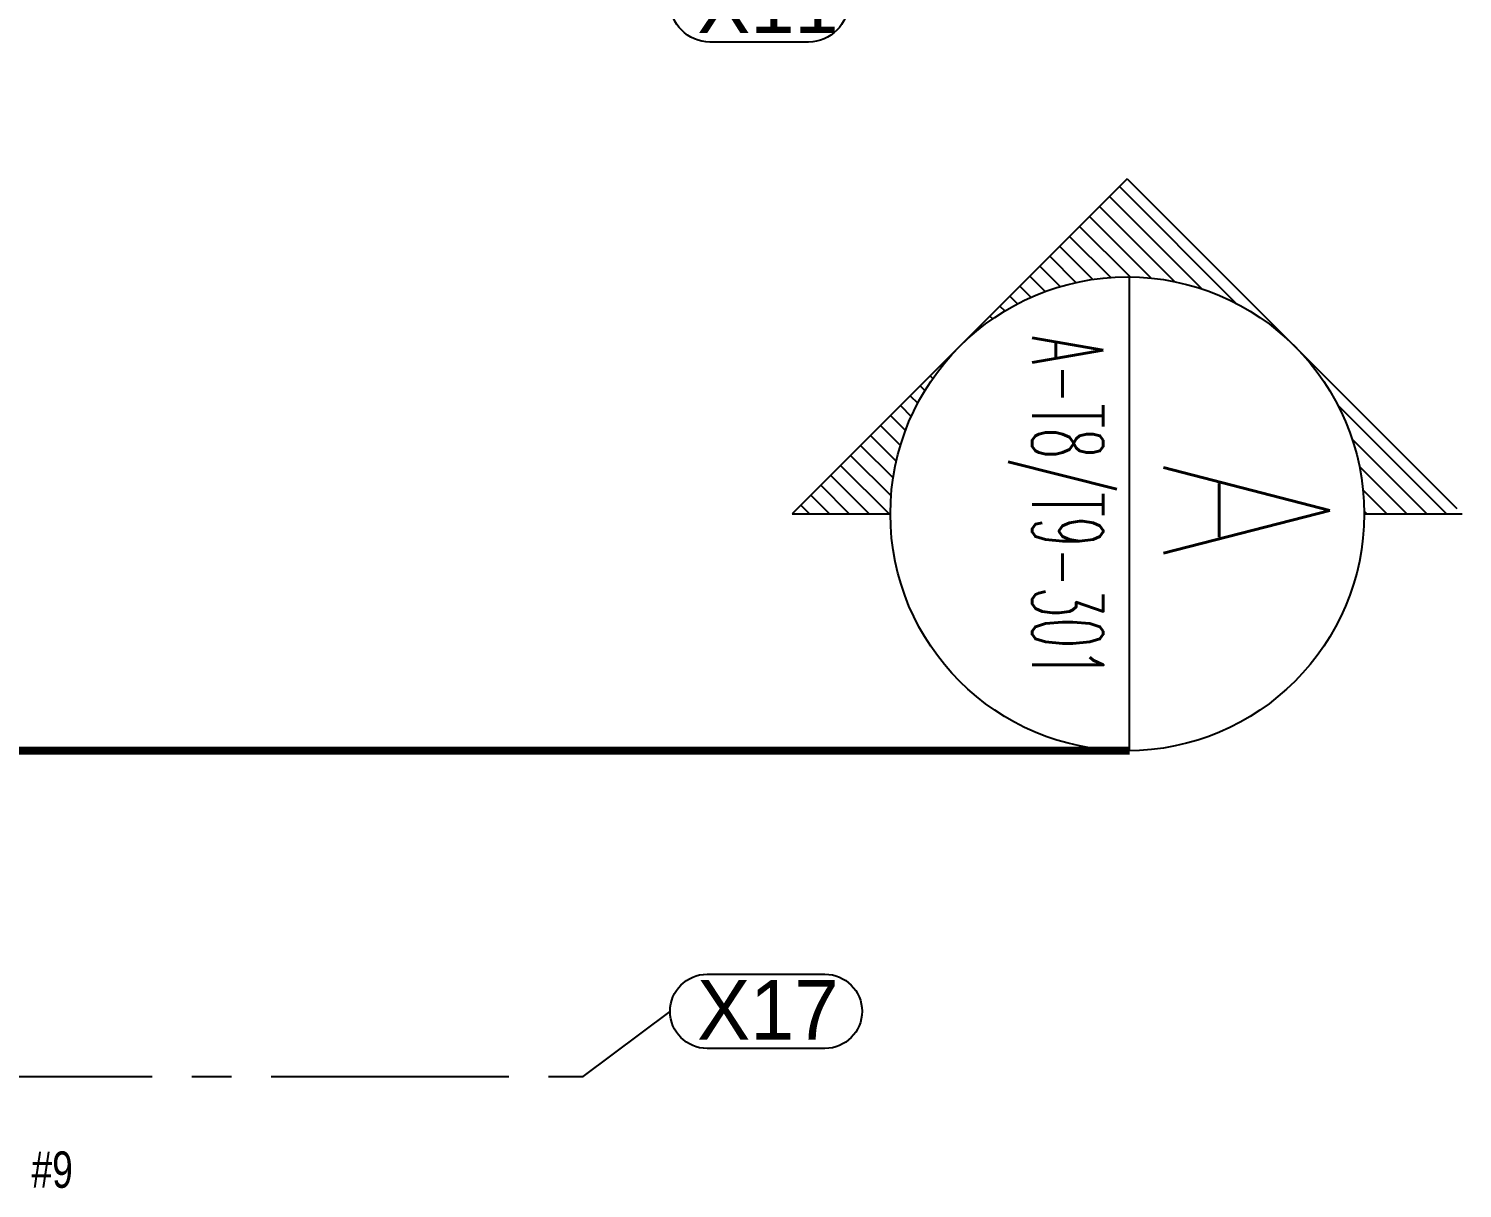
# Model space of a CAD drawing. Header units: millimetres. Extents: x -414464 to 1686, y -90036 to 108605.
# Drawn here: x -93515 to -88990, y -62768 to -59108 of the extents above; entities that cross this region are included whole.
import ezdxf

# ---------------------------------------------------------------- set-up
doc = ezdxf.new("R2010")
doc.units = ezdxf.units.MM
doc.header["$LTSCALE"] = 1000
doc.header["$MEASUREMENT"] = 0
for name, pattern in [('$1$AUDIT_D_120904163729-0', [0]), ('$36$HIDDEN', [0.375, 0.25, -0.125]), ('AUDIT_D_120904163729-0', [0]), ('T8(T9 IS SIMILAR) - DIMENSION & TEXTING$1$T8_REFUGE COLUMNS$0$HIDDEN', [0.375, 0.25, -0.125]), ('T8_REFUGE COLUMNS$1$AUDIT_D_120904163729-0', [0]), ('T8_REFUGE COLUMNS$1$CENTER2', [1.125, 0.75, -0.125, 0.125, -0.125])]:
    doc.linetypes.add(name, pattern=pattern)
doc.layers.get('0').update_dxf_attribs({"linetype": 'AUDIT_D_120904163729-0'})
for name, color, linetype in [('$0$A-HATCH -160', 251, '$1$AUDIT_D_120904163729-0'), ('$21$A-DIMENSIONS', 2, '$36$HIDDEN'), ('a-rcc', 3, 'Continuous'), ('T8(T9 IS SIMILAR) - DIMENSION & TEXTING$1$T8_REFUGE COLUMNS$0$SECTSYMBOL', 3, 'Continuous'), ('T8(T9 IS SIMILAR) - DIMENSION & TEXTING$1$T8_REFUGE COLUMNS$0$TEXTB', 2, 'Continuous'), ('T8(T9 IS SIMILAR)$1$$6$a-beam 2', 50, 'Continuous'), ('T8_REFUGE COLUMNS$0$SECTSYMBOL', 3, 'Continuous'), ('T8_REFUGE COLUMNS$1$A-CENTERLINE', 193, 'T8_REFUGE COLUMNS$1$CENTER2'), ('T8_REFUGE COLUMNS$1$A-COLUMN GRID NUMBERING', 4, 'T8_REFUGE COLUMNS$1$AUDIT_D_120904163729-0'), ('T8_TYPICAL COLUMNS$1$A-RCC COLS', 3, 'Continuous')]:
    doc.layers.add(name, color=color, linetype=linetype)
doc.layers.add('T8(T9 IS SIMILAR) - DIMENSION & TEXTING$1$R0-18-10-2014-T1-1st Podium Floor Plan$0$Text', color=2, linetype='Continuous', lineweight=0)
doc.layers.add('T8(T9 IS SIMILAR)$1$D&W', color=8, linetype='Continuous', lineweight=25)
doc.styles.add('T8(T9 IS SIMILAR) - DIMENSION & TEXTING$1$ARIAL ARROW', font='swisscl.ttf')
doc.styles.add('T8(T9 IS SIMILAR) - DIMENSION & TEXTING$1$T8_REFUGE COLUMNS$0$ROMANS', font='romans.shx', dxfattribs={"width": 0.75})
doc.styles.add('T8_REFUGE COLUMNS$1$STANDARD', font='GOTHIC.TTF')

# ---------------------------------------------------------------- blocks, each defined once
blk = doc.blocks.new('T8_REFUGE COLUMNS')
at = {"layer": 'T8_REFUGE COLUMNS$1$A-CENTERLINE'}
for p, q in [((1202642.1, -5698573.6), (1202437.8, -5698299.6)), ((1202642.1, -5728808.5), (1202642.1, -5698573.6))]:
    blk.add_line(p, q, dxfattribs=at)
at = {"layer": 'T8_REFUGE COLUMNS$1$A-COLUMN GRID NUMBERING', "linetype": 'ByBlock'}
for points in [[(1202554, -5698182.4, -1), (1202319.6, -5698182.4), (1202319.6, -5697810.7, -1), (1202554, -5697810.7)], [(1199377.7, -5698173.5, -1), (1199126, -5698173.5), (1199126, -5697862.2, -1), (1199377.7, -5697862.2)]]:
    blk.add_lwpolyline(points, format="xyb", close=True, dxfattribs=at)
at = {"layer": 'T8_REFUGE COLUMNS$1$A-COLUMN GRID NUMBERING', "linetype": 'ByBlock', "char_height": 187.5, "attachment_point": 1, "rotation": 90, "style": 'T8_REFUGE COLUMNS$1$STANDARD'}
for s, insert in [('X11', (1199162, -5698213.6)), ('X17', (1202338.3, -5698213.9))]:
    blk.add_mtext_dynamic_manual_height_columns(s, width=444.685, gutter_width=500, heights=[0], dxfattribs=dict(at, insert=insert))
blk = doc.blocks.new('T8_TYPICAL COLUMNS')
at = {"layer": 'T8_TYPICAL COLUMNS$1$A-RCC COLS', "linetype": 'ByBlock'}
blk.add_blockref('T8_REFUGE COLUMNS', (0, 0), dxfattribs=at)
blk = doc.blocks.new('T8(T9 IS SIMILAR) - DIMENSION & TEXTING')
at = {"layer": 'T8(T9 IS SIMILAR) - DIMENSION & TEXTING$1$T8_REFUGE COLUMNS$0$SECTSYMBOL'}
h = blk.add_hatch(dxfattribs=at)
h.set_pattern_fill('ANSI31', color=8, scale=355.5, angle=990, style=0)
h.set_pattern_definition([(225, (292786.792, -7078624.116), (-31.4220576, 31.4220576), [])])
h.paths.add_polyline_path([(1200337.9, -5696327.7), (1199809.2, -5696856.4), (1200337.9, -5697385.2, -0.198912), (1200118.9, -5696856.4, -0.198912)])
h.paths.add_polyline_path([(1200337.9, -5697385.2), (1200866.7, -5697913.9), (1200866.7, -5697604.2, -0.198912)])
h.paths.add_polyline_path([(1200866.7, -5695799), (1200337.9, -5696327.7, -0.198912), (1200866.7, -5696108.7)])
at = {"color": 4, "linetype": 'T8(T9 IS SIMILAR) - DIMENSION & TEXTING$1$T8_REFUGE COLUMNS$0$HIDDEN', "ltscale": 5, "const_width": 25, "elevation": 0.1}
blk.add_lwpolyline([(1201614.3, -5696849.1), (1201614.3, -5701090.9)], dxfattribs=at)
at = {"layer": 'T8(T9 IS SIMILAR) - DIMENSION & TEXTING$1$T8_REFUGE COLUMNS$0$SECTSYMBOL', "color": 2}
for p, q in [((1199809.2, -5696856.4, 0.1), (1200849.8, -5695815.8, 0.1)), ((1199809.2, -5696856.4, 0.1), (1200866.7, -5697913.9, 0.1)), ((1201614.3, -5696849.1, 0.1), (1200119, -5696849.1, 0.1)), ((1200866.7, -5697913.9, 0.1), (1200866.7, -5697604.2, 0.1))]:
    blk.add_line(p, q, dxfattribs=at)
at = {"layer": 'T8(T9 IS SIMILAR) - DIMENSION & TEXTING$1$T8_REFUGE COLUMNS$0$SECTSYMBOL', "color": 6}
blk.add_circle((1200866.7, -5696856.4, 0.1), 747.7, dxfattribs=at)
at = {"layer": 'T8(T9 IS SIMILAR) - DIMENSION & TEXTING$1$R0-18-10-2014-T1-1st Podium Floor Plan$0$Text', "linetype": 'ByBlock', "style": 'T8(T9 IS SIMILAR) - DIMENSION & TEXTING$1$ARIAL ARROW'}
blk.add_text('#9', height=114.75, rotation=90, dxfattribs=at).set_placement((1202993.7, -5700315, 0))
at = {"layer": 'T8(T9 IS SIMILAR) - DIMENSION & TEXTING$1$T8_REFUGE COLUMNS$0$TEXTB', "style": 'T8(T9 IS SIMILAR) - DIMENSION & TEXTING$1$T8_REFUGE COLUMNS$0$ROMANS'}
for s, height, width, p in [('A', 525, 0.75, (1200704, -5696741.8, 0.1)), ('A-T8/T9-301', 225, 0.5, (1200306.8, -5697157, 0.1))]:
    blk.add_text(s, height=height, dxfattribs=dict(at, width=width)).set_placement(p)
blk = doc.blocks.new('T8(T9 IS SIMILAR)')
at = {"layer": 'T8(T9 IS SIMILAR)$1$D&W', "linetype": 'ByBlock'}
blk.add_blockref('T8_TYPICAL COLUMNS', (0, 0), dxfattribs=at)
at = {"layer": 'T8(T9 IS SIMILAR)$1$$6$a-beam 2', "linetype": 'ByBlock'}
blk.add_blockref('T8(T9 IS SIMILAR) - DIMENSION & TEXTING', (0, 0), dxfattribs=at)
blk = doc.blocks.new('A$C48506478')
at = {"layer": '$21$A-DIMENSIONS', "linetype": 'ByBlock'}
blk.add_blockref('T8(T9 IS SIMILAR)', (-1195542.6, 5727884.6), dxfattribs=at)
at = {"layer": '$0$A-HATCH -160', "linetype": 'ByBlock'}
blk.add_blockref('T8(T9 IS SIMILAR) - DIMENSION & TEXTING', (-1195542.6, 5727884.6), dxfattribs=at)
at = {"layer": 'T8_REFUGE COLUMNS$0$SECTSYMBOL', "color": 2}
blk.add_line((5324.1, 31775.9, 0.1), (5324.1, 32085.6, 0.1), dxfattribs=at)

msp = doc.modelspace()

# ---------------------------------------------------------------- block references
at = {"layer": 'a-rcc', "linetype": 'ByBlock', "rotation": 270}
msp.add_blockref('A$C48506478', (-121076, -55315.3, 0), dxfattribs=at)

doc.saveas('drawing.dxf')
